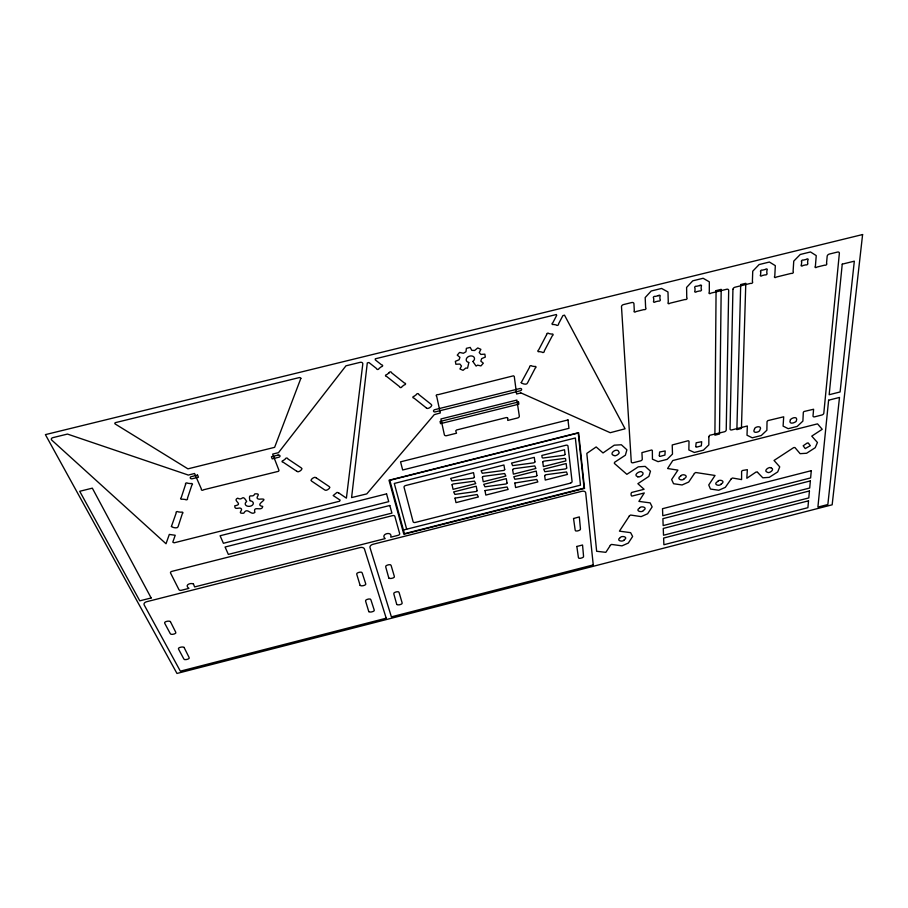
<?xml version="1.0" encoding="UTF-8"?>
<svg xmlns="http://www.w3.org/2000/svg" width="908" height="908" viewBox="0 0 908 908"><rect width="100%" height="100%" fill="white"/><g stroke="black" fill="none" stroke-linecap="round" stroke-linejoin="round"><path stroke-width="1.36" d="M249.916 500.739C248.02 491.92 252.583 498.867 254.808 493.884C263.116 493.135 253.139 498.14 259.12 499.218C272.423 497.845 252.81 504.644 262.718 506.426C262.072 511.999 252.628 504.973 254.898 512.407C250.699 515.971 247.464 506.528 243.775 513.19C235.705 513.871 245.194 509.24 239.791 508.015C237.714 508.06 234.446 509.729 234.752 505.813C244.252 504.224 231.915 500.728 237.658 498.174C243.026 501.216 241.959 493.464 246.692 501.511M610.255 545.311L611.561 544.425L621.969 545.856L628.302 543.075L632.638 536.492L630.617 532.667L619.426 531.146L629.301 516.107M620.289 537.457C621.81 535.323 629.006 537.048 624.08 539.976M624.125 540.124C622.559 542.292 615.42 540.555 620.334 537.615M629.255 515.96L630.595 515.04L641.15 516.618L647.631 513.758L652.148 506.902L650.162 502.873L638.903 501.398L644.283 492.965L632.955 495.847C630.606 497.607 630.186 491.569 632.728 492.181L644.09 489.299L637.87 483.692L648.88 476.394L650.469 471.195L645.179 466.394L638.279 466.837L626.872 474.328L614.353 463.398L614.534 462.331L625.374 455.203L626.906 449.8L621.356 444.761L614.251 445.181L603.025 452.944L596.159 446.952L586.818 453.398L596.647 551.281L605.852 552.336L610.301 545.47M639.584 507.833C641.184 505.574 648.482 507.515 643.386 510.5M643.432 510.659C641.808 512.861 634.601 510.977 639.629 507.992M637.745 476.723C632.91 475.247 638.801 471.275 641.184 471.627C646.11 473.306 640.367 477.619 637.768 476.916M680.875 475.747C682.68 473.306 689.683 475.781 684.11 478.777M684.155 478.936C682.294 481.319 675.45 478.913 680.909 475.906M694.325 473.454L695.721 472.501L715.039 475.474L708.739 484.963L710.487 489.06L718.761 490.252L725.31 487.369L731.099 479.106M717.831 481.217C719.658 478.891 726.411 481.24 720.895 484.191M720.929 484.35C719.034 486.643 712.383 484.327 717.865 481.376M731.076 478.947L732.461 478.005L741.598 479.594L741.598 471.263L742.551 470.48L747.341 469.674L746.83 478.266L756.194 471.956L757.544 472.205M808.495 443.388L810.333 445.68L805.237 448.586L803.171 445.783L807.337 442.934L808.517 443.274M757.522 472.33L762.811 477.801L769.258 477.358L777.713 471.91L779.745 466.848L774.025 460.458L793.694 447.599L794.909 447.519L800.118 453.671L806.588 453.262L815.225 447.689L817.438 442.48L811.763 436.124L822.217 429.291L817.529 423.854L672.805 460.526L667.584 468.517L677.924 470.117L671.636 479.549L673.566 483.737L682.078 484.963L688.695 482.034L694.359 473.624M770.847 467.768C775.682 469.084 769.246 473.772 767.521 472.364C762.765 470.946 769.053 466.553 770.858 467.677M472.875 361.486L476.087 366.072L477.608 365.152L480.956 365.913L483.317 363.2L480.843 361.134L481.671 358.615L485.315 357.082L484.838 354.154L480.843 354.415L479.231 352.599L480.865 349.33L477.733 347.934L474.623 350.488L471.808 350.34L470.219 347.412L466.394 348.343L465.963 351.748L463.386 353.257L459.573 352.418L457.257 355.141L459.925 357.355L459.085 359.772L455.339 361.339L455.884 364.256L459.925 364.051L461.491 366.026L459.925 368.966L463.046 370.328L465.838 368.046L467.552 368.171L468.869 362.474M520.931 392.903L610.233 432.707L625.079 428.792L564.515 315.167L562.903 315.598L558.477 323.986A1.169 0.874 -23.4 0 1 557.807 325.257A1.169 0.874 -23.4 0 1 556.354 324.973L553.562 324.417A1.169 0.874 -23.2 0 1 552.098 324.133A1.169 0.874 -23.2 0 1 552.779 322.851L556.683 315.371L556.354 314.52L375.333 358.796L375.254 359.84L381.564 364.868A1.18 0.897 -13.1 0 1 382.643 365.731A1.18 0.897 -13.1 0 1 381.394 366.684L378.988 368.523A1.18 0.885 -12.8 0 1 377.751 369.477A1.18 0.885 -12.8 0 1 376.661 368.625L368.943 362.53L367.297 362.905L351.589 497.584L366.787 493.884L434.228 414.661L440.301 412.958L436.669 396.229A1.135 0.829 -15.9 0 1 436.408 395.082A1.135 0.829 -15.9 0 1 437.974 394.696L513.451 375.821L514.269 376.423L516.607 394.004L520.738 392.971M402.721 530.204L580.484 485.156L575.354 437.985L394.288 483.453L406.671 529.205M468.63 362.406A4.256 3.178 -18.1 0 1 466.86 357.934A4.256 3.178 -18.1 0 1 473.091 356.39A4.256 3.178 -18.1 0 1 473.057 361.316M250.494 500.841A4.075 2.781 -7 0 1 252.923 504.553A4.075 2.781 -7 0 1 246.999 506.028A4.075 2.781 -7 0 1 246.261 501.897M482.386 477.188L483.249 481.739L505.847 476.042L504.666 473.533L483.374 476.371L482.386 477.143M484.986 490.638L485.825 495.076L508.151 489.435L507.073 486.983L484.986 490.558M708.853 436.725L708.83 444.909L703.394 450.175L694.348 452.468L688.854 449.959L689.024 441.231L688.207 440.732L672.226 444.965L672.487 454.102L667.153 459.357L658.073 461.65L652.443 459.176L652.341 450.493L651.694 449.993L641.922 452.615L642.274 459.13A1.918 1.249 -22.9 0 1 640.515 460.889L633.194 462.739A1.918 1.26 -22.7 0 1 631.287 461.911L621.492 306.756A2.179 1.6 -26.8 0 1 623.467 304.589L631.764 302.546A2.179 1.6 -27.2 0 1 633.932 303.703L634.306 310.695A1.169 0.851 -27.1 0 0 634.374 311.955A1.169 0.851 -27.1 0 0 635.952 311.558L644.124 309.549A1.169 0.851 -27.5 0 0 645.702 309.163A1.169 0.851 -27.5 0 0 645.645 307.914L645.179 297.563L651.206 291.003L661.603 288.449L667.982 291.967L668.277 302.353A1.18 0.84 -28.6 0 0 668.311 303.613A1.18 0.84 -28.6 0 0 669.877 303.227L685.211 299.458A1.18 0.84 -29.3 0 0 686.777 299.072A1.18 0.84 -29.3 0 0 686.754 297.801L686.607 287.405L692.77 280.822L703.133 278.279L709.33 281.832L709.296 292.262A1.18 0.84 -30.2 0 0 709.296 293.534A1.18 0.84 -30.2 0 0 710.862 293.148L726.661 289.266A2.191 1.532 -30.7 0 1 728.681 290.412L726.23 429.995A1.941 1.249 -26 0 1 724.38 431.788L709.557 435.329L708.853 436.725M716.072 290.617L714.902 435.182L719.465 434.024L721.19 289.357L716.072 290.617M790.437 419.541C788.155 424.615 793.762 423.457 796.157 421.403C798.507 416.204 792.945 417.147 790.437 419.541M296.803 471.286C298.074 473.443 303.987 468.596 301.297 467.904L287.688 458.79A1.135 0.806 -8.2 0 0 286.576 458.041A1.135 0.806 -8.2 0 0 285.43 458.915L283.205 460.606A1.135 0.806 -8.1 0 0 282.059 461.48A1.135 0.806 -8.1 0 0 283.171 462.217L296.803 471.286M338.616 492.862L346.402 498.14L362.803 363.915A2.202 1.668 -11.8 0 0 360.192 362.337L345.959 365.822L278.938 452.071A1.146 0.817 -7.7 0 1 277.644 452.865L272.661 454.102L279.006 470.423L278.506 471.309L203.46 489.809A1.146 0.783 -4.8 0 1 201.905 490.195A1.146 0.783 -4.8 0 1 201.451 489.151L194.55 473.499L189.159 474.839A1.169 0.806 -4 0 1 187.502 474.782L67.464 434.069L52.823 437.656A2.361 1.634 2.2 0 0 51.813 440.164L166.016 543.756L169.308 534.426L175.221 535.266L172.804 542.121L174.075 542.825L339.592 501.227L340.125 500.115L333.168 495.564L337.027 492.374L338.616 492.862M426.419 407.987C427.702 410.11 433.729 405.286 431.198 404.389L418.701 394.435A1.146 0.84 -14.8 0 0 417.68 393.618A1.146 0.84 -14.8 0 0 416.454 394.537L414.093 396.308A1.146 0.84 -14.6 0 0 412.879 397.216A1.146 0.84 -14.6 0 0 413.9 398.033L426.419 407.987M504.723 469.572L503.724 470.435L482.284 473.272L481.126 470.73L503.929 464.987L504.712 469.606M573.538 518.513L575.184 530.17C574.843 532.167 581.438 530.363 580.45 528.819L579.327 516.913L573.538 518.513M507.05 483.124L506.119 483.953L484.974 486.801L483.748 484.327L506.289 478.641L507.05 483.124M732.926 289.368L730.043 429.041A1.941 1.249 -26.3 0 0 731.837 429.904L747.329 425.988L747.012 435.238L752.278 437.792L761.279 435.522L766.874 430.222L767.033 421.584L767.873 420.608L783.695 416.806L783.093 426.113L788.223 428.69L797.19 426.419L802.888 421.108L803.319 412.357L803.989 411.517L813.602 409.247L813.012 415.943A1.941 1.203 -28.5 0 0 814.692 416.817L821.876 415.001A1.952 1.203 -28.7 0 0 823.806 413.219L839.367 253.275A2.247 1.51 -34.4 0 0 837.505 252.061L829.356 254.058A2.247 1.51 -34.2 0 0 827.165 256.272L826.53 263.445A1.203 0.806 -33.8 0 1 826.416 264.739A1.203 0.806 -33.8 0 1 824.873 265.113L816.837 267.088A1.203 0.806 -33.6 0 1 815.282 267.474A1.203 0.806 -33.6 0 1 815.395 266.192L816.247 255.602L810.504 251.959L800.254 254.478L793.751 261.118L793.07 271.674A1.192 0.817 -32.9 0 1 792.99 272.956A1.192 0.817 -32.9 0 1 791.447 273.331L776.272 277.065A1.192 0.817 -32.4 0 1 774.717 277.451A1.192 0.817 -32.4 0 1 774.785 276.168L775.319 265.647L769.405 262.037L759.111 264.557L752.743 271.186L752.38 281.673A1.192 0.829 -31.7 0 1 752.335 282.944A1.192 0.829 -31.7 0 1 750.78 283.33L735.003 287.212A2.191 1.532 -31 0 0 732.926 289.368M576.841 546.468L578.407 557.535C578.09 559.521 584.661 557.523 583.549 556.218L582.55 545.004L576.841 546.468M659.31 455.827L660.139 456.384L664.928 455.067L665.167 450.947L659.605 452.025L659.31 455.827M316.12 477.778L329.161 486.54C331.817 487.312 326.063 491.716 324.735 489.945L311.66 481.138C309.015 480.468 314.849 475.724 316.12 477.778M507.697 418.111L507.754 420.427L517.571 417.975A2.032 1.441 -19.3 0 0 519.319 416.057L516.879 400.076L440.925 418.963L444.364 434.75A2.043 1.453 -15.8 0 0 446.657 435.67L456.531 433.207L455.725 430.846L456.656 429.961L506.494 417.532L507.697 418.111M512.611 469.572L513.361 474.146L535.89 468.471L534.778 465.94L513.61 468.755L512.611 469.572M740.701 284.556L736.876 429.632L741.427 428.485L745.797 283.307L740.701 284.556M514.859 483.09L515.585 487.562L537.842 481.932L536.764 479.469L514.87 483.011M613.91 455.487C615.215 457.076 620.777 452.933 618.904 451.968C617.463 446.94 607.985 453.886 613.91 455.487M170.375 621.549L175.709 632.184C177.355 633.727 170.409 635.441 170.239 633.58L164.723 623.285C163.406 621.685 169.104 620.414 170.375 621.549M760.756 271.844L760.643 274.659A1.192 0.829 -32.2 0 0 760.586 275.941A1.192 0.829 -32.2 0 0 762.153 275.567L765.16 274.829A1.192 0.829 -32.3 0 0 766.715 274.443A1.192 0.829 -32.3 0 0 766.772 273.16L766.908 270.334A1.203 0.829 -32.5 0 0 766.965 269.04A1.203 0.829 -32.5 0 0 765.399 269.415L762.38 270.164A1.203 0.84 -32.3 0 0 760.813 270.55A1.203 0.84 -32.3 0 0 760.756 271.844M754.491 429.132C751.438 434.194 760.03 432.276 759.894 430.006C763.049 425.08 754.253 426.522 754.491 429.132M360.136 585.399C361.293 586.682 366.968 585.036 365.686 583.696L362.213 572.982C362.303 571.064 355.471 572.71 356.776 574.367L360.136 585.399M534.937 461.968L533.927 462.819L512.611 465.634L511.533 463.08L534.267 457.36L534.937 461.968M536.912 475.576L535.924 476.416L514.859 479.242L513.792 476.745L536.265 471.082L536.912 475.576M184.052 647.404L189.114 657.505C190.635 658.992 183.711 660.683 183.779 658.867L178.547 649.095C177.185 647.699 182.769 646.235 184.052 647.404M542.757 461.979L543.381 466.576L565.843 460.912L565.571 458.733L564.81 458.37L543.722 461.162L542.768 461.9M368.796 611.64C369.931 612.855 375.379 611.243 374.198 609.983L370.895 599.813C371.031 597.85 364.369 599.632 365.606 601.164L368.796 611.64M452.071 484.781L453.058 489.344L475.713 483.635L474.464 481.138L452.99 484.021L452.082 484.747M544.641 475.565L545.254 480.06L567.455 474.441L566.513 471.967L545.64 474.759L544.652 475.531M193.449 583.992L194.607 586.931L385.196 538.603C379.748 534.052 392.824 530.533 390.758 537.196L398.158 535.311A1.907 1.26 -13.1 0 0 399.668 533.632L394.866 516.38A1.941 1.294 -13 0 0 392.642 515.608L171.884 571.37A2.02 1.294 -4.9 0 0 170.568 573.062L178.921 589.598A1.986 1.249 -5.5 0 0 181.396 590.291L188.943 588.373C183.791 584.797 191.089 582.493 193.449 583.992M695.744 446.611L696.55 447.167L701.328 445.851L701.691 441.719L696.152 442.786L695.744 446.611M455.022 498.163L455.986 502.623L478.368 496.96L477.143 494.531L455.033 498.129M388.783 578.033C389.884 579.259 395.4 577.863 394.322 576.33L391.144 565.559C391.337 563.528 384.481 565.332 385.73 566.944L388.794 577.965M565.06 454.375L564.515 449.755L541.838 455.453L542.167 457.666L542.939 458.029L564.095 455.237L565.048 454.488M474.419 477.233L473.488 478.051L451.878 480.922L450.64 478.403L473.511 472.648L474.419 477.279M566.694 468.063L565.684 468.903L544.823 471.706L543.744 469.198L566.161 463.545L566.694 468.063M801.662 261.799L801.458 264.637A1.203 0.817 -33.4 0 0 801.367 265.93A1.203 0.817 -33.4 0 0 802.922 265.545L805.918 264.818A1.203 0.817 -33.5 0 0 807.473 264.432A1.203 0.817 -33.5 0 0 807.564 263.138L807.78 260.301A1.203 0.829 -33.7 0 0 807.882 258.996A1.203 0.829 -33.7 0 0 806.315 259.382L803.308 260.119A1.203 0.829 -33.6 0 0 801.753 260.505A1.203 0.829 -33.6 0 0 801.662 261.799M477.109 490.717L476.189 491.512L454.919 494.395L453.625 491.932L476.223 486.223L477.109 490.751M396.717 604.456C397.817 605.625 403.129 604.24 402.108 602.798L399.1 592.561C399.27 590.609 392.631 592.379 393.811 593.911L396.728 604.388M300.889 378.273L274.625 447.338L187.933 468.846L115.214 424.002A1.158 0.829 0.2 0 1 115.588 422.595L299.526 377.524L300.889 378.273M808.529 500.819L807.904 507.685L663.884 544.743L663.623 538.058L808.529 500.819M809.437 490.956L808.79 497.936L663.521 535.243L663.26 528.445L809.437 490.956M810.356 480.911L809.698 488.016L663.158 525.584L662.897 518.661L810.356 480.911M811.287 470.685L810.628 477.914L662.783 515.744L662.511 508.696L811.287 470.685M828.607 400.19L817.904 507.095L827.846 504.542L839.491 397.443L828.607 400.19M842.238 264.149L829.163 394.719L840.093 391.961L854.326 261.175L842.238 264.149M862.6 234.548L832.159 504.803L176.981 673.452L45.4 434.626L862.6 234.548M171.408 526.481C172.611 527.684 177.696 528.762 178.093 526.697L182.406 513.474A1.135 0.76 -4.4 0 0 182.769 512.407A1.135 0.76 -4.4 0 0 181.203 512.226L178.172 511.896A1.135 0.76 -4.2 0 0 176.606 511.715A1.135 0.76 -4.2 0 0 176.254 512.793L171.408 526.481M521.203 382.643C522.225 383.868 526.924 385.23 527.491 382.983L535.289 368.012A1.135 0.829 -21.2 0 0 535.924 366.798A1.135 0.829 -21.2 0 0 534.506 366.537L531.759 366.049A1.135 0.829 -21 0 0 530.329 365.788A1.135 0.829 -21 0 0 529.693 367.002L521.203 382.643M185.663 484.168L181.146 497.868A1.146 0.783 -4.1 0 0 180.783 498.957A1.146 0.783 -4.1 0 0 182.372 499.139L185.414 499.491A1.146 0.783 -4.3 0 0 186.991 499.684A1.146 0.783 -4.3 0 0 187.354 498.583L191.917 484.929A1.158 0.794 -4.3 0 0 192.292 483.816A1.158 0.794 -4.3 0 0 190.703 483.624L187.627 483.249A1.158 0.794 -4.1 0 0 186.026 483.056A1.158 0.794 -4.1 0 0 185.663 484.168M546.695 334.553L538.558 350.091A1.146 0.851 -21.8 0 0 537.911 351.328A1.146 0.851 -21.8 0 0 539.352 351.6L542.121 352.111A1.146 0.851 -21.9 0 0 543.552 352.383A1.146 0.851 -21.9 0 0 544.198 351.146L552.37 335.654A1.169 0.863 -22.8 0 0 553.029 334.394A1.169 0.863 -22.8 0 0 551.587 334.11L548.807 333.565A1.169 0.863 -22.7 0 0 547.354 333.293A1.169 0.863 -22.7 0 0 546.695 334.553M389.146 372.802L386.751 374.629A1.169 0.874 -13.3 0 0 385.514 375.571A1.169 0.874 -13.3 0 0 386.581 376.411L399.679 386.763A1.158 0.863 -14 0 0 400.723 387.591A1.158 0.863 -14 0 0 401.949 386.66L404.332 384.867A1.158 0.863 -14.2 0 0 405.558 383.936A1.158 0.863 -14.2 0 0 404.525 383.108L391.462 372.7A1.169 0.885 -13.5 0 0 390.395 371.849A1.169 0.885 -13.5 0 0 389.146 372.802M386.218 618.2L180.352 671.171L144.19 604.944A3.973 2.463 -4.6 0 1 146.721 601.698L359.999 547.581A3.814 2.497 -11.7 0 1 364.46 549.034L386.218 618.2M593.253 564.912L391.393 616.861L369.999 547.626A3.814 2.486 -12.2 0 1 372.961 544.301L581.812 491.307A3.768 2.452 -20.4 0 1 585.705 492.874L593.253 564.912M570.383 483.169L415.274 522.452A1.918 1.271 -13.9 0 1 413.095 521.68L404.06 487.324A1.975 1.351 -13.6 0 1 405.638 485.53L565.934 445.238A1.964 1.339 -20.7 0 1 567.988 446.112L572.074 481.444A1.907 1.26 -20.2 0 1 570.383 483.169M151.148 597.963L139.787 600.846L79.722 491.285L92.332 488.164L151.148 597.963M584.071 488.118L404.423 533.677L389.816 480.321L578.237 433.037L584.071 488.118M584.502 488.436L403.833 534.256L389.01 480.253L578.623 432.673L584.502 488.436M386.558 493.873L220.088 535.754L223.413 543.29L388.726 501.647L386.558 493.873M389.804 505.484L225.071 547.013L228.339 554.402L391.938 513.099L389.804 505.484M567.999 419.939L400.553 461.832L402.675 469.992L568.953 428.326L567.999 419.939M519.944 388.533L434.784 409.667A1.566 1.135 -15.6 0 0 433.513 411.154A1.566 1.135 -15.6 0 0 435.272 411.88L520.273 390.781A1.555 1.124 -20 0 0 521.612 389.282A1.555 1.124 -20 0 0 519.944 388.533M197.535 475.1L191.361 476.632A1.612 1.112 -4.2 0 0 190.283 478.073A1.612 1.112 -4.2 0 0 192.292 478.743L198.466 477.211L197.535 475.1M278.041 455.101L271.401 456.747L272.184 458.881L278.824 457.235A1.589 1.124 -7.8 0 0 279.959 455.782A1.589 1.124 -7.8 0 0 278.041 455.101M518.536 401.949L440.062 421.471L440.539 423.639L518.865 404.151L518.536 401.949M658.255 295.713L655.201 296.451A1.18 0.863 -28.3 0 0 653.624 296.848A1.18 0.863 -28.3 0 0 653.669 298.119L653.783 300.9A1.18 0.851 -28.1 0 0 653.828 302.171A1.18 0.851 -28.1 0 0 655.406 301.785L658.448 301.036A1.18 0.851 -28.3 0 0 660.025 300.65A1.18 0.851 -28.3 0 0 659.98 299.379L659.878 296.598A1.18 0.863 -28.5 0 0 659.844 295.316A1.18 0.863 -28.5 0 0 658.255 295.713M699.603 285.566L696.561 286.315A1.192 0.851 -30 0 0 694.983 286.701A1.192 0.851 -30 0 0 694.995 287.972L695.017 290.776A1.18 0.851 -29.8 0 0 695.029 292.047A1.18 0.851 -29.8 0 0 696.595 291.661L699.625 290.923A1.18 0.84 -30 0 0 701.192 290.537A1.18 0.84 -30 0 0 701.18 289.266L701.18 286.463A1.192 0.851 -30.2 0 0 701.169 285.18A1.192 0.851 -30.2 0 0 699.603 285.566"/></g></svg>
